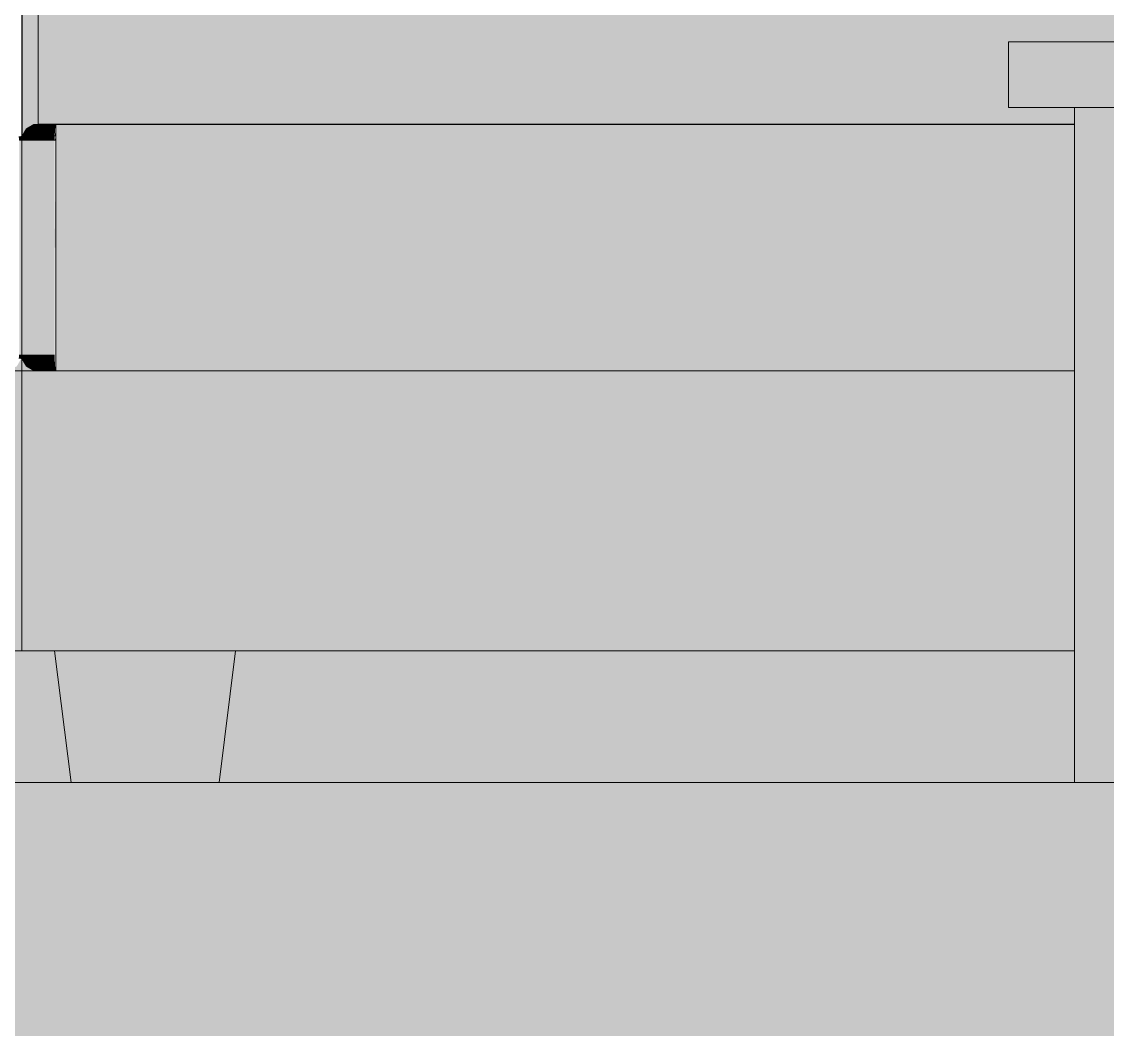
# Model space of a CAD drawing. Header units: centimetres. Extents: x -4381 to 5639, y -3920 to 4826.
# Drawn here: x 78.921 to 79.581, y 32.054 to 32.666 of the extents above; entities that cross this region are included whole.
import ezdxf
from ezdxf.xclip import XClip

# ---------------------------------------------------------------- set-up
doc = ezdxf.new("R2010")
doc.units = ezdxf.units.CM
doc.header["$MEASUREMENT"] = 0
doc.header["$XCLIPFRAME"] = 0
doc.set_wipeout_variables(frame=1)
doc.linetypes.add('Wipeout_Contour', pattern=[100, 0, -100])
for name, color, linetype in [('01- MOBILIER', 7, 'Continuous'), ('Dalles', 7, 'Continuous'), ('Drawing & Figure', 7, 'Continuous'), ('Structural - Bearing', 7, 'Continuous')]:
    doc.layers.add(name, color=color, linetype=linetype)
for name, color, linetype, lineweight in [('01- MOBILIER_Pen_No__1', 7, 'Continuous', 5), ('01- MOBILIER_Pen_No__101', 252, 'Continuous', 5), ('01- MOBILIER_Pen_No__18', 9, 'Continuous', 5), ('01- MOBILIER_Pen_No__2', 8, 'Continuous', 5), ('01- MOBILIER_Pen_No__7', 7, 'Continuous', 5), ('Dalles_Pen_No__1', 7, 'Continuous', 5)]:
    doc.layers.add(name, color=color, linetype=linetype, lineweight=lineweight)
for name, color, linetype, lineweight, true_color in [('01- MOBILIER_Pen_No__102', 7, 'Continuous', 5, 0xcccccc), ('01- MOBILIER_Pen_No__119', 7, 'Continuous', 5, 0xdecbcb), ('01- MOBILIER_Pen_No__160', 7, 'Continuous', 5, 0xdae3bb), ('01- MOBILIER_Pen_No__186', 7, 'Continuous', 5, 0xe8e8e8), ('01- MOBILIER_Pen_No__62', 7, 'Continuous', 5, 0xaaaaaa), ('Structural - Bearing_Pen_No__102', 7, 'Continuous', 5, 0xcccccc)]:
    doc.layers.add(name, color=color, linetype=linetype, lineweight=lineweight, true_color=true_color)

# ---------------------------------------------------------------- blocks, each defined once
blk = doc.blocks.new('Drawing_7_7', base_point=(-363.09186, 32.20361))
at = {"color": 254, "linetype": 'Wipeout_Contour', "lineweight": 0, "ltscale": 343.712687}
blk.add_wipeout([(79.56093, 32.20361), (79.60093, 32.20361), (79.60093, 32.61361), (79.56093, 32.61361)], dxfattribs=at).dxf.layer = '01- MOBILIER'
at = {"color": 254, "linetype": 'Wipeout_Contour', "lineweight": 0, "ltscale": 341.499256}
blk.add_wipeout([(78.91941, 32.52861), (78.92093, 32.52861), (78.92093, 32.59361), (78.91941, 32.59361)], dxfattribs=at).dxf.layer = '01- MOBILIER'
at = {"color": 254, "linetype": 'Wipeout_Contour', "lineweight": 0, "ltscale": 340.954438}
blk.add_wipeout([(78.89825, 32.29361), (78.92093, 32.29361), (78.92093, 32.30361), (78.90093, 32.30361)], dxfattribs=at).dxf.layer = '01- MOBILIER'
at = {"layer": '01- MOBILIER_Pen_No__101', "linetype": 'Continuous', "ltscale": 10}
blk.add_hatch(color=256, dxfattribs=at).paths.add_polyline_path([(78.89825, 32.29361), (78.92093, 32.29361), (78.92093, 32.30361), (78.90093, 32.30361)])
at = {"layer": '01- MOBILIER_Pen_No__160', "linetype": 'Continuous', "ltscale": 10}
blk.add_hatch(color=256, dxfattribs=at).paths.add_polyline_path([(79.56093, 32.20361), (79.60093, 32.20361), (79.60093, 32.61361), (79.56093, 32.61361)])
at = {"layer": '01- MOBILIER_Pen_No__18', "linetype": 'Continuous', "ltscale": 10}
blk.add_hatch(color=256, dxfattribs=at).paths.add_polyline_path([(78.91941, 32.52861), (78.92093, 32.52861), (78.92093, 32.59361), (78.91941, 32.59361)])
at = {"color": 254, "linetype": 'Wipeout_Contour', "lineweight": 0, "ltscale": 341.55938}
blk.add_wipeout([(78.91941, 32.59361), (78.92093, 32.59361), (78.92059, 32.5962), (78.91909, 32.5962)], dxfattribs=at).dxf.layer = '01- MOBILIER'
at = {"color": 254, "linetype": 'Wipeout_Contour', "lineweight": 0, "ltscale": 342.721915}
blk.add_wipeout([(78.94173, 32.52861), (79.56093, 32.52861), (79.56093, 32.59361), (78.94173, 32.59361)], dxfattribs=at).dxf.layer = '01- MOBILIER'
at = {"color": 254, "linetype": 'Wipeout_Contour', "lineweight": 0, "ltscale": 341.400179}
blk.add_wipeout([(78.91941, 32.52861), (78.91941, 32.46361), (78.92093, 32.46361), (78.92093, 32.52861)], dxfattribs=at).dxf.layer = '01- MOBILIER'
at = {"color": 254, "linetype": 'Wipeout_Contour', "lineweight": 0, "ltscale": 340.815748}
blk.add_wipeout([(78.89093, 32.28629), (78.92093, 32.28629), (78.92093, 32.29361), (78.89825, 32.29361)], dxfattribs=at).dxf.layer = '01- MOBILIER'
at = {"layer": '01- MOBILIER_Pen_No__102', "linetype": 'Continuous', "ltscale": 10}
blk.add_hatch(color=256, dxfattribs=at).paths.add_polyline_path([(78.91941, 32.59361), (78.92093, 32.59361), (78.92059, 32.5962), (78.91909, 32.5962)])
at = {"layer": '01- MOBILIER_Pen_No__18', "linetype": 'Continuous', "ltscale": 10}
for points in [[(78.94173, 32.52861), (79.56093, 32.52861), (79.56093, 32.59361), (78.94173, 32.59361)], [(78.91941, 32.52861), (78.91941, 32.46361), (78.92093, 32.46361), (78.92093, 32.52861)]]:
    blk.add_hatch(color=256, dxfattribs=at).paths.add_polyline_path(points)
at = {"layer": '01- MOBILIER_Pen_No__2', "linetype": 'Continuous', "ltscale": 10}
blk.add_hatch(color=256, dxfattribs=at).paths.add_polyline_path([(78.89093, 32.28629), (78.92093, 32.28629), (78.92093, 32.29361), (78.89825, 32.29361)])
at = {"color": 254, "linetype": 'Wipeout_Contour', "lineweight": 0, "ltscale": 255.519104}
blk.add_wipeout([(78.94173, 32.52861), (78.94173, 32.59361), (78.94093, 32.52861)], dxfattribs=at).dxf.layer = '01- MOBILIER'
at = {"color": 254, "linetype": 'Wipeout_Contour', "lineweight": 0, "ltscale": 341.35877}
blk.add_wipeout([(78.91941, 32.46361), (78.91909, 32.46102), (78.92059, 32.46102), (78.92093, 32.46361)], dxfattribs=at).dxf.layer = '01- MOBILIER'
at = {"color": 254, "linetype": 'Wipeout_Contour', "lineweight": 0, "ltscale": 340.786594}
blk.add_wipeout([(78.88093, 32.28361), (78.92093, 32.28361), (78.92093, 32.28629), (78.89093, 32.28629)], dxfattribs=at).dxf.layer = '01- MOBILIER'
at = {"layer": '01- MOBILIER_Pen_No__101', "linetype": 'Continuous', "ltscale": 10}
blk.add_hatch(color=256, dxfattribs=at).paths.add_polyline_path([(78.88093, 32.28361), (78.92093, 32.28361), (78.92093, 32.28629), (78.89093, 32.28629)])
at = {"layer": '01- MOBILIER_Pen_No__18', "linetype": 'Continuous', "ltscale": 10}
for points in [[(78.94173, 32.52861), (78.94173, 32.59361), (78.94093, 32.52861)], [(78.91941, 32.46361), (78.91909, 32.46102), (78.92059, 32.46102), (78.92093, 32.46361)]]:
    blk.add_hatch(color=256, dxfattribs=at).paths.add_polyline_path(points)
at = {"color": 254, "linetype": 'Wipeout_Contour', "lineweight": 0, "ltscale": 341.561848}
blk.add_wipeout([(78.94093, 32.52861), (78.94093, 32.59361), (78.93328, 32.59361), (78.93328, 32.52861)], dxfattribs=at).dxf.layer = '01- MOBILIER'
at = {"color": 254, "linetype": 'Wipeout_Contour', "lineweight": 0, "ltscale": 510.779581}
blk.add_wipeout([(78.91093, 32.45361), (78.92093, 32.45361), (78.92093, 32.46361), (78.92059, 32.46102), (78.91801, 32.45654), (78.91352, 32.45395)], dxfattribs=at).dxf.layer = '01- MOBILIER'
at = {"layer": '01- MOBILIER_Pen_No__18', "linetype": 'Continuous', "ltscale": 10}
blk.add_hatch(color=256, dxfattribs=at).paths.add_polyline_path([(78.91093, 32.45361), (78.92093, 32.45361), (78.92093, 32.46361), (78.92059, 32.46102), (78.91801, 32.45654), (78.91352, 32.45395)])
at = {"layer": '01- MOBILIER_Pen_No__62', "linetype": 'Continuous', "ltscale": 10}
blk.add_hatch(color=256, dxfattribs=at).paths.add_polyline_path([(78.94093, 32.52861), (78.94093, 32.59361), (78.93328, 32.59361), (78.93328, 32.52861)])
at = {"color": 254, "linetype": 'Wipeout_Contour', "lineweight": 0, "ltscale": 341.535706}
blk.add_wipeout([(78.92679, 32.59361), (78.92679, 32.52861), (78.93328, 32.52861), (78.93328, 32.59361)], dxfattribs=at).dxf.layer = '01- MOBILIER'
at = {"color": 254, "linetype": 'Wipeout_Contour', "lineweight": 0, "ltscale": 342.773542}
blk.add_wipeout([(78.94173, 32.59361), (79.56093, 32.59361), (79.56093, 32.5962), (78.94173, 32.5962)], dxfattribs=at).dxf.layer = '01- MOBILIER'
at = {"color": 254, "linetype": 'Wipeout_Contour', "lineweight": 0, "ltscale": 342.623194}
blk.add_wipeout([(78.94173, 32.52861), (78.94173, 32.46361), (79.56093, 32.46361), (79.56093, 32.52861)], dxfattribs=at).dxf.layer = '01- MOBILIER'
at = {"color": 254, "linetype": 'Wipeout_Contour', "lineweight": 0, "ltscale": 341.186986}
blk.add_wipeout([(78.90093, 32.30361), (78.92093, 32.30361), (78.92093, 32.45361), (78.90093, 32.45361)], dxfattribs=at).dxf.layer = '01- MOBILIER'
at = {"layer": '01- MOBILIER_Pen_No__101', "linetype": 'Continuous', "ltscale": 10}
blk.add_hatch(color=256, dxfattribs=at).paths.add_polyline_path([(78.92679, 32.59361), (78.92679, 32.52861), (78.93328, 32.52861), (78.93328, 32.59361)])
at = {"layer": '01- MOBILIER_Pen_No__18', "linetype": 'Continuous', "ltscale": 10}
for points in [[(78.94173, 32.59361), (79.56093, 32.59361), (79.56093, 32.5962), (78.94173, 32.5962)], [(78.94173, 32.52861), (78.94093, 32.46361)], [(78.94173, 32.52861), (78.94173, 32.46361), (79.56093, 32.46361), (79.56093, 32.52861)], [(78.90093, 32.30361), (78.92093, 32.30361), (78.92093, 32.45361), (78.90093, 32.45361)]]:
    blk.add_hatch(color=256, dxfattribs=at).paths.add_polyline_path(points)
at = {"color": 254, "linetype": 'Wipeout_Contour', "lineweight": 0, "ltscale": 341.515703}
blk.add_wipeout([(78.92679, 32.52861), (78.92679, 32.59361), (78.92246, 32.59361), (78.92246, 32.52861)], dxfattribs=at).dxf.layer = '01- MOBILIER'
at = {"color": 254, "linetype": 'Wipeout_Contour', "lineweight": 0, "ltscale": 255.56991}
blk.add_wipeout([(78.94173, 32.59361), (78.94173, 32.5962), (78.94093, 32.59361)], dxfattribs=at).dxf.layer = '01- MOBILIER'
at = {"color": 254, "linetype": 'Wipeout_Contour', "lineweight": 0, "ltscale": 341.462789}
blk.add_wipeout([(78.94093, 32.52861), (78.93328, 32.52861), (78.93328, 32.46361), (78.94093, 32.46361)], dxfattribs=at).dxf.layer = '01- MOBILIER'
at = {"color": 254, "linetype": 'Wipeout_Contour', "lineweight": 0, "ltscale": 342.285891}
blk.add_wipeout([(78.92093, 32.30361), (78.92093, 32.29361), (79.56093, 32.29361), (79.56093, 32.30361)], dxfattribs=at).dxf.layer = '01- MOBILIER'
at = {"layer": '01- MOBILIER_Pen_No__101', "linetype": 'Continuous', "ltscale": 10}
blk.add_hatch(color=256, dxfattribs=at).paths.add_polyline_path([(78.92093, 32.30361), (78.92093, 32.29361), (79.56093, 32.29361), (79.56093, 32.30361)])
at = {"layer": '01- MOBILIER_Pen_No__18', "linetype": 'Continuous', "ltscale": 10}
blk.add_hatch(color=256, dxfattribs=at).paths.add_polyline_path([(78.94173, 32.59361), (78.94173, 32.5962), (78.94093, 32.59361)])
at = {"layer": '01- MOBILIER_Pen_No__2', "linetype": 'Continuous', "ltscale": 10}
blk.add_hatch(color=256, dxfattribs=at).paths.add_polyline_path([(78.92679, 32.52861), (78.92679, 32.59361), (78.92246, 32.59361), (78.92246, 32.52861)])
at = {"layer": '01- MOBILIER_Pen_No__62', "linetype": 'Continuous', "ltscale": 10}
blk.add_hatch(color=256, dxfattribs=at).paths.add_polyline_path([(78.94093, 32.52861), (78.93328, 32.52861), (78.93328, 32.46361), (78.94093, 32.46361)])
at = {"color": 254, "linetype": 'Wipeout_Contour', "lineweight": 0, "ltscale": 341.504885}
blk.add_wipeout([(78.92246, 32.52861), (78.92246, 32.59361), (78.92093, 32.59361), (78.92093, 32.52861)], dxfattribs=at).dxf.layer = '01- MOBILIER'
at = {"color": 254, "linetype": 'Wipeout_Contour', "lineweight": 0, "ltscale": 341.601882}
blk.add_wipeout([(78.94093, 32.59361), (78.94097, 32.5962), (78.93341, 32.5962), (78.93328, 32.59361)], dxfattribs=at).dxf.layer = '01- MOBILIER'
at = {"color": 254, "linetype": 'Wipeout_Contour', "lineweight": 0, "ltscale": 341.43664}
blk.add_wipeout([(78.92679, 32.52861), (78.92679, 32.46361), (78.93328, 32.46361), (78.93328, 32.52861)], dxfattribs=at).dxf.layer = '01- MOBILIER'
at = {"color": 254, "linetype": 'Wipeout_Contour', "lineweight": 0, "ltscale": 342.57217}
blk.add_wipeout([(78.94173, 32.46361), (78.94173, 32.46102), (79.56093, 32.46102), (79.56093, 32.46361)], dxfattribs=at).dxf.layer = '01- MOBILIER'
at = {"color": 254, "linetype": 'Wipeout_Contour', "lineweight": 0, "ltscale": 342.272828}
blk.add_wipeout([(78.92093, 32.29361), (78.92093, 32.28629), (79.56093, 32.28629), (79.56093, 32.29361)], dxfattribs=at).dxf.layer = '01- MOBILIER'
at = {"layer": '01- MOBILIER_Pen_No__101', "linetype": 'Continuous', "ltscale": 10}
for points in [[(78.92246, 32.52861), (78.92246, 32.59361), (78.92093, 32.59361), (78.92093, 32.52861)], [(78.92679, 32.52861), (78.92679, 32.46361), (78.93328, 32.46361), (78.93328, 32.52861)]]:
    blk.add_hatch(color=256, dxfattribs=at).paths.add_polyline_path(points)
at = {"layer": '01- MOBILIER_Pen_No__18', "linetype": 'Continuous', "ltscale": 10}
blk.add_hatch(color=256, dxfattribs=at).paths.add_polyline_path([(78.94093, 32.59361), (78.94097, 32.5962), (78.93341, 32.5962), (78.93328, 32.59361)])
at = {"layer": '01- MOBILIER_Pen_No__2', "linetype": 'Continuous', "ltscale": 10}
blk.add_hatch(color=256, dxfattribs=at).paths.add_polyline_path([(78.92093, 32.29361), (78.92093, 32.28629), (79.56093, 32.28629), (79.56093, 32.29361)])
at = {"layer": '01- MOBILIER_Pen_No__62', "linetype": 'Continuous', "ltscale": 10}
for points in [[(78.94173, 32.46361), (78.94097, 32.46102)], [(78.94173, 32.46361), (78.94173, 32.46102), (79.56093, 32.46102), (79.56093, 32.46361)]]:
    blk.add_hatch(color=256, dxfattribs=at).paths.add_polyline_path(points)
at = {"color": 254, "linetype": 'Wipeout_Contour', "lineweight": 0, "ltscale": 342.778914}
blk.add_wipeout([(78.94173, 32.5962), (79.56093, 32.5962), (79.56093, 32.60068), (78.94173, 32.60068)], dxfattribs=at).dxf.layer = '01- MOBILIER'
at = {"color": 254, "linetype": 'Wipeout_Contour', "lineweight": 0, "ltscale": 341.572203}
blk.add_wipeout([(78.92679, 32.59361), (78.93328, 32.59361), (78.93341, 32.5962), (78.92704, 32.5962)], dxfattribs=at).dxf.layer = '01- MOBILIER'
at = {"color": 254, "linetype": 'Wipeout_Contour', "lineweight": 0, "ltscale": 341.416632}
blk.add_wipeout([(78.92679, 32.52861), (78.92246, 32.52861), (78.92246, 32.46361), (78.92679, 32.46361)], dxfattribs=at).dxf.layer = '01- MOBILIER'
at = {"color": 254, "linetype": 'Wipeout_Contour', "lineweight": 0, "ltscale": 341.399725}
blk.add_wipeout([(78.94093, 32.46361), (78.93328, 32.46361), (78.93341, 32.46102), (78.94097, 32.46102)], dxfattribs=at).dxf.layer = '01- MOBILIER'
at = {"color": 254, "linetype": 'Wipeout_Contour', "lineweight": 0, "ltscale": 342.265301}
blk.add_wipeout([(78.92093, 32.28629), (78.92093, 32.28361), (79.56093, 32.28361), (79.56093, 32.28629)], dxfattribs=at).dxf.layer = '01- MOBILIER'
at = {"layer": '01- MOBILIER_Pen_No__101', "linetype": 'Continuous', "ltscale": 10}
for points in [[(78.92679, 32.59361), (78.93328, 32.59361), (78.93341, 32.5962), (78.92704, 32.5962)], [(78.94093, 32.46361), (78.93328, 32.46361), (78.93341, 32.46102), (78.94097, 32.46102)], [(78.92093, 32.28629), (78.92093, 32.28361), (79.56093, 32.28361), (79.56093, 32.28629)]]:
    blk.add_hatch(color=256, dxfattribs=at).paths.add_polyline_path(points)
at = {"layer": '01- MOBILIER_Pen_No__186', "linetype": 'Continuous', "ltscale": 10}
blk.add_hatch(color=256, dxfattribs=at).paths.add_polyline_path([(78.94173, 32.5962), (79.56093, 32.5962), (79.56093, 32.60068), (78.94173, 32.60068)])
at = {"layer": '01- MOBILIER_Pen_No__2', "linetype": 'Continuous', "ltscale": 10}
blk.add_hatch(color=256, dxfattribs=at).paths.add_polyline_path([(78.92679, 32.52861), (78.92246, 32.52861), (78.92246, 32.46361), (78.92679, 32.46361)])
at = {"color": 254, "linetype": 'Wipeout_Contour', "lineweight": 0, "ltscale": 255.573607}
blk.add_wipeout([(78.94173, 32.5962), (78.94173, 32.60068), (78.94097, 32.5962)], dxfattribs=at).dxf.layer = '01- MOBILIER'
at = {"color": 254, "linetype": 'Wipeout_Contour', "lineweight": 0, "ltscale": 341.553002}
blk.add_wipeout([(78.92679, 32.59361), (78.92704, 32.5962), (78.92278, 32.5962), (78.92246, 32.59361)], dxfattribs=at).dxf.layer = '01- MOBILIER'
at = {"color": 254, "linetype": 'Wipeout_Contour', "lineweight": 0, "ltscale": 341.40581}
blk.add_wipeout([(78.92246, 32.52861), (78.92093, 32.52861), (78.92093, 32.46361), (78.92246, 32.46361)], dxfattribs=at).dxf.layer = '01- MOBILIER'
at = {"color": 254, "linetype": 'Wipeout_Contour', "lineweight": 0, "ltscale": 341.369882}
blk.add_wipeout([(78.92679, 32.46361), (78.92704, 32.46102), (78.93341, 32.46102), (78.93328, 32.46361)], dxfattribs=at).dxf.layer = '01- MOBILIER'
at = {"color": 254, "linetype": 'Wipeout_Contour', "lineweight": 0, "ltscale": 342.566802}
blk.add_wipeout([(78.94173, 32.46102), (78.94173, 32.45654), (79.56093, 32.45654), (79.56093, 32.46102)], dxfattribs=at).dxf.layer = '01- MOBILIER'
at = {"color": 254, "linetype": 'Wipeout_Contour', "lineweight": 0, "ltscale": 341.296912}
blk.add_wipeout([(79.04093, 32.20361), (79.05093, 32.28361), (78.94093, 32.28361), (78.95093, 32.20361)], dxfattribs=at).dxf.layer = '01- MOBILIER'
at = {"layer": '01- MOBILIER_Pen_No__101', "linetype": 'Continuous', "ltscale": 10}
blk.add_hatch(color=256, dxfattribs=at).paths.add_polyline_path([(78.92246, 32.52861), (78.92093, 32.52861), (78.92093, 32.46361), (78.92246, 32.46361)])
at = {"layer": '01- MOBILIER_Pen_No__18', "linetype": 'Continuous', "ltscale": 10}
blk.add_hatch(color=256, dxfattribs=at).paths.add_polyline_path([(79.04093, 32.20361), (79.05093, 32.28361), (78.94093, 32.28361), (78.95093, 32.20361)])
at = {"layer": '01- MOBILIER_Pen_No__186', "linetype": 'Continuous', "ltscale": 10}
blk.add_hatch(color=256, dxfattribs=at).paths.add_polyline_path([(78.94173, 32.5962), (78.94173, 32.60068), (78.94097, 32.5962)])
at = {"layer": '01- MOBILIER_Pen_No__2', "linetype": 'Continuous', "ltscale": 10}
for points in [[(78.92679, 32.59361), (78.92704, 32.5962), (78.92278, 32.5962), (78.92246, 32.59361)], [(78.92679, 32.46361), (78.92704, 32.46102), (78.93341, 32.46102), (78.93328, 32.46361)], [(78.94173, 32.46102), (78.94122, 32.45654)], [(78.94173, 32.46102), (78.94173, 32.45654), (79.56093, 32.45654), (79.56093, 32.46102)]]:
    blk.add_hatch(color=256, dxfattribs=at).paths.add_polyline_path(points)
at = {"color": 254, "linetype": 'Wipeout_Contour', "lineweight": 0, "ltscale": 341.531379}
blk.add_wipeout([(78.93442, 32.60068), (78.93341, 32.5962), (78.94097, 32.5962), (78.94122, 32.60068)], dxfattribs=at).dxf.layer = '01- MOBILIER'
at = {"color": 254, "linetype": 'Wipeout_Contour', "lineweight": 0, "ltscale": 341.547889}
blk.add_wipeout([(78.92246, 32.59361), (78.92278, 32.5962), (78.92127, 32.5962), (78.92093, 32.59361)], dxfattribs=at).dxf.layer = '01- MOBILIER'
at = {"color": 254, "linetype": 'Wipeout_Contour', "lineweight": 0, "ltscale": 341.350395}
blk.add_wipeout([(78.92679, 32.46361), (78.92246, 32.46361), (78.92278, 32.46102), (78.92704, 32.46102)], dxfattribs=at).dxf.layer = '01- MOBILIER'
at = {"color": 254, "linetype": 'Wipeout_Contour', "lineweight": 0, "ltscale": 341.317823}
blk.add_wipeout([(78.94097, 32.46102), (78.93341, 32.46102), (78.93442, 32.45654), (78.94122, 32.45654)], dxfattribs=at).dxf.layer = '01- MOBILIER'
at = {"layer": '01- MOBILIER_Pen_No__101', "linetype": 'Continuous', "ltscale": 10}
blk.add_hatch(color=256, dxfattribs=at).paths.add_polyline_path([(78.92246, 32.59361), (78.92278, 32.5962), (78.92127, 32.5962), (78.92093, 32.59361)])
at = {"layer": '01- MOBILIER_Pen_No__119', "linetype": 'Continuous', "ltscale": 10}
blk.add_hatch(color=256, dxfattribs=at).paths.add_polyline_path([(78.93442, 32.60068), (78.93341, 32.5962), (78.94097, 32.5962), (78.94122, 32.60068)])
at = {"layer": '01- MOBILIER_Pen_No__2', "linetype": 'Continuous', "ltscale": 10}
for points in [[(78.92679, 32.46361), (78.92246, 32.46361), (78.92278, 32.46102), (78.92704, 32.46102)], [(78.94097, 32.46102), (78.93341, 32.46102), (78.93442, 32.45654), (78.94122, 32.45654)]]:
    blk.add_hatch(color=256, dxfattribs=at).paths.add_polyline_path(points)
at = {"color": 254, "linetype": 'Wipeout_Contour', "lineweight": 0, "ltscale": 341.489672}
blk.add_wipeout([(78.9289, 32.60068), (78.92704, 32.5962), (78.93341, 32.5962), (78.93442, 32.60068)], dxfattribs=at).dxf.layer = '01- MOBILIER'
at = {"color": 254, "linetype": 'Wipeout_Contour', "lineweight": 0, "ltscale": 342.784301}
blk.add_wipeout([(78.94173, 32.60068), (79.56093, 32.60068), (79.56093, 32.60327), (78.94173, 32.60327)], dxfattribs=at).dxf.layer = '01- MOBILIER'
at = {"color": 254, "linetype": 'Wipeout_Contour', "lineweight": 0, "ltscale": 341.344309}
blk.add_wipeout([(78.92246, 32.46361), (78.92093, 32.46361), (78.92127, 32.46102), (78.92278, 32.46102)], dxfattribs=at).dxf.layer = '01- MOBILIER'
at = {"color": 254, "linetype": 'Wipeout_Contour', "lineweight": 0, "ltscale": 341.275151}
blk.add_wipeout([(78.92704, 32.46102), (78.9289, 32.45654), (78.93442, 32.45654), (78.93341, 32.46102)], dxfattribs=at).dxf.layer = '01- MOBILIER'
at = {"color": 254, "linetype": 'Wipeout_Contour', "lineweight": 0, "ltscale": 342.56145}
blk.add_wipeout([(78.94173, 32.45654), (78.94173, 32.45395), (79.56093, 32.45395), (79.56093, 32.45654)], dxfattribs=at).dxf.layer = '01- MOBILIER'
at = {"layer": '01- MOBILIER_Pen_No__101', "linetype": 'Continuous', "ltscale": 10}
for points in [[(78.92246, 32.46361), (78.92093, 32.46361), (78.92127, 32.46102), (78.92278, 32.46102)], [(78.94173, 32.45654), (78.94173, 32.45395), (79.56093, 32.45395), (79.56093, 32.45654)]]:
    blk.add_hatch(color=256, dxfattribs=at).paths.add_polyline_path(points)
at = {"layer": '01- MOBILIER_Pen_No__18', "linetype": 'Continuous', "ltscale": 10}
blk.add_hatch(color=256, dxfattribs=at).paths.add_polyline_path([(78.9289, 32.60068), (78.92704, 32.5962), (78.93341, 32.5962), (78.93442, 32.60068)])
at = {"layer": '01- MOBILIER_Pen_No__186', "linetype": 'Continuous', "ltscale": 10}
blk.add_hatch(color=256, dxfattribs=at).paths.add_polyline_path([(78.94173, 32.60068), (79.56093, 32.60068), (79.56093, 32.60327), (78.94173, 32.60327)])
at = {"layer": '01- MOBILIER_Pen_No__2', "linetype": 'Continuous', "ltscale": 10}
blk.add_hatch(color=256, dxfattribs=at).paths.add_polyline_path([(78.92704, 32.46102), (78.9289, 32.45654), (78.93442, 32.45654), (78.93341, 32.46102)])
at = {"color": 254, "linetype": 'Wipeout_Contour', "lineweight": 0, "ltscale": 341.4927}
blk.add_wipeout([(78.92704, 32.5962), (78.9289, 32.60068), (78.92522, 32.60068), (78.92278, 32.5962)], dxfattribs=at).dxf.layer = '01- MOBILIER'
at = {"color": 254, "linetype": 'Wipeout_Contour', "lineweight": 0, "ltscale": 341.462634}
blk.add_wipeout([(78.94122, 32.60068), (78.94166, 32.60327), (78.93617, 32.60327), (78.93442, 32.60068)], dxfattribs=at).dxf.layer = '01- MOBILIER'
at = {"color": 254, "linetype": 'Wipeout_Contour', "lineweight": 0, "ltscale": 341.276887}
blk.add_wipeout([(78.92704, 32.46102), (78.92278, 32.46102), (78.92522, 32.45654), (78.9289, 32.45654)], dxfattribs=at).dxf.layer = '01- MOBILIER'
at = {"color": 254, "linetype": 'Wipeout_Contour', "lineweight": 0, "ltscale": 341.237672}
blk.add_wipeout([(78.94122, 32.45654), (78.93442, 32.45654), (78.93617, 32.45395), (78.94166, 32.45395)], dxfattribs=at).dxf.layer = '01- MOBILIER'
at = {"layer": '01- MOBILIER_Pen_No__101', "linetype": 'Continuous', "ltscale": 10}
for points in [[(78.92704, 32.5962), (78.9289, 32.60068), (78.92522, 32.60068), (78.92278, 32.5962)], [(78.92704, 32.46102), (78.92278, 32.46102), (78.92522, 32.45654), (78.9289, 32.45654)], [(78.94122, 32.45654), (78.93442, 32.45654), (78.93617, 32.45395), (78.94166, 32.45395)]]:
    blk.add_hatch(color=256, dxfattribs=at).paths.add_polyline_path(points)
at = {"layer": '01- MOBILIER_Pen_No__186', "linetype": 'Continuous', "ltscale": 10}
for points in [[(78.94122, 32.60068), (78.94166, 32.60327), (78.93617, 32.60327), (78.93442, 32.60068)], [(78.94192, 32.60361), (79.56093, 32.60327)]]:
    blk.add_hatch(color=256, dxfattribs=at).paths.add_polyline_path(points)
at = {"color": 254, "linetype": 'Wipeout_Contour', "lineweight": 0, "ltscale": 341.534991}
blk.add_wipeout([(78.92278, 32.5962), (78.92522, 32.60068), (78.92386, 32.60068), (78.92127, 32.5962)], dxfattribs=at).dxf.layer = '01- MOBILIER'
at = {"color": 254, "linetype": 'Wipeout_Contour', "lineweight": 0, "ltscale": 341.42144}
blk.add_wipeout([(78.93442, 32.60068), (78.93617, 32.60327), (78.93214, 32.60327), (78.9289, 32.60068)], dxfattribs=at).dxf.layer = '01- MOBILIER'
at = {"color": 254, "linetype": 'Wipeout_Contour', "lineweight": 0, "ltscale": 341.316838}
blk.add_wipeout([(78.92278, 32.46102), (78.92127, 32.46102), (78.92386, 32.45654), (78.92522, 32.45654)], dxfattribs=at).dxf.layer = '01- MOBILIER'
at = {"color": 254, "linetype": 'Wipeout_Contour', "lineweight": 0, "ltscale": 341.19487}
blk.add_wipeout([(78.93442, 32.45654), (78.9289, 32.45654), (78.93214, 32.45395), (78.93617, 32.45395)], dxfattribs=at).dxf.layer = '01- MOBILIER'
at = {"color": 254, "linetype": 'Wipeout_Contour', "lineweight": 0, "ltscale": 257.178745}
blk.add_wipeout([(78.94173, 32.45386), (79.56093, 32.45361), (78.94173, 32.45395)], dxfattribs=at).dxf.layer = '01- MOBILIER'
at = {"layer": '01- MOBILIER_Pen_No__101', "linetype": 'Continuous', "ltscale": 10}
for points in [[(78.92278, 32.46102), (78.92127, 32.46102), (78.92386, 32.45654), (78.92522, 32.45654)], [(78.93442, 32.45654), (78.9289, 32.45654), (78.93214, 32.45395), (78.93617, 32.45395)], [(78.94173, 32.45386), (79.56093, 32.45361), (78.94173, 32.45395)]]:
    blk.add_hatch(color=256, dxfattribs=at).paths.add_polyline_path(points)
at = {"layer": '01- MOBILIER_Pen_No__119', "linetype": 'Continuous', "ltscale": 10}
blk.add_hatch(color=256, dxfattribs=at).paths.add_polyline_path([(78.93442, 32.60068), (78.93617, 32.60327), (78.93214, 32.60327), (78.9289, 32.60068)])
at = {"layer": '01- MOBILIER_Pen_No__2', "linetype": 'Continuous', "ltscale": 10}
blk.add_hatch(color=256, dxfattribs=at).paths.add_polyline_path([(78.92278, 32.5962), (78.92522, 32.60068), (78.92386, 32.60068), (78.92127, 32.5962)])
at = {"color": 254, "linetype": 'Wipeout_Contour', "lineweight": 0, "ltscale": 341.463694}
blk.add_wipeout([(78.9289, 32.60068), (78.93214, 32.60327), (78.92944, 32.60327), (78.92522, 32.60068)], dxfattribs=at).dxf.layer = '01- MOBILIER'
at = {"color": 254, "linetype": 'Wipeout_Contour', "lineweight": 0, "ltscale": 256.323895}
blk.add_wipeout([(78.94166, 32.60327), (78.93718, 32.60361), (78.93617, 32.60327)], dxfattribs=at).dxf.layer = '01- MOBILIER'
at = {"color": 254, "linetype": 'Wipeout_Contour', "lineweight": 0, "ltscale": 341.235531}
blk.add_wipeout([(78.9289, 32.45654), (78.92522, 32.45654), (78.92944, 32.45395), (78.93214, 32.45395)], dxfattribs=at).dxf.layer = '01- MOBILIER'
at = {"color": 254, "linetype": 'Wipeout_Contour', "lineweight": 0, "ltscale": 341.284384}
blk.add_wipeout([(78.94166, 32.45395), (78.93617, 32.45395), (78.93718, 32.45361), (78.94192, 32.45361)], dxfattribs=at).dxf.layer = '01- MOBILIER'
at = {"layer": '01- MOBILIER_Pen_No__101', "linetype": 'Continuous', "ltscale": 10}
for points in [[(78.9289, 32.45654), (78.92522, 32.45654), (78.92944, 32.45395), (78.93214, 32.45395)], [(78.94166, 32.45395), (78.93617, 32.45395), (78.93718, 32.45361), (78.94192, 32.45361)]]:
    blk.add_hatch(color=256, dxfattribs=at).paths.add_polyline_path(points)
at = {"layer": '01- MOBILIER_Pen_No__18', "linetype": 'Continuous', "ltscale": 10}
blk.add_hatch(color=256, dxfattribs=at).paths.add_polyline_path([(78.9289, 32.60068), (78.93214, 32.60327), (78.92944, 32.60327), (78.92522, 32.60068)])
at = {"layer": '01- MOBILIER_Pen_No__186', "linetype": 'Continuous', "ltscale": 10}
blk.add_hatch(color=256, dxfattribs=at).paths.add_polyline_path([(78.94166, 32.60327), (78.93718, 32.60361), (78.93617, 32.60327)])
at = {"color": 254, "linetype": 'Wipeout_Contour', "lineweight": 0, "ltscale": 341.545883}
blk.add_wipeout([(78.92522, 32.60068), (78.92944, 32.60327), (78.92835, 32.60327), (78.92386, 32.60068)], dxfattribs=at).dxf.layer = '01- MOBILIER'
at = {"color": 254, "linetype": 'Wipeout_Contour', "lineweight": 0, "ltscale": 341.315773}
blk.add_wipeout([(78.92522, 32.45654), (78.92386, 32.45654), (78.92835, 32.45395), (78.92944, 32.45395)], dxfattribs=at).dxf.layer = '01- MOBILIER'
at = {"layer": '01- MOBILIER_Pen_No__62', "linetype": 'Continuous', "ltscale": 10}
for points in [[(78.92522, 32.60068), (78.92944, 32.60327), (78.92835, 32.60327), (78.92386, 32.60068)], [(78.92522, 32.45654), (78.92386, 32.45654), (78.92835, 32.45395), (78.92944, 32.45395)]]:
    blk.add_hatch(color=256, dxfattribs=at).paths.add_polyline_path(points)
at = {"color": 254, "linetype": 'Wipeout_Contour', "lineweight": 0, "ltscale": 255.664102}
blk.add_wipeout([(78.92127, 32.98654), (78.92093, 32.59361), (78.92127, 32.5962)], dxfattribs=at).dxf.layer = '01- MOBILIER'
at = {"color": 254, "linetype": 'Wipeout_Contour', "lineweight": 0, "ltscale": 341.4625}
blk.add_wipeout([(78.93617, 32.60327), (78.93718, 32.60361), (78.934, 32.60361), (78.93214, 32.60327)], dxfattribs=at).dxf.layer = '01- MOBILIER'
at = {"color": 254, "linetype": 'Wipeout_Contour', "lineweight": 0, "ltscale": 341.231966}
blk.add_wipeout([(78.93617, 32.45395), (78.93214, 32.45395), (78.934, 32.45361), (78.93718, 32.45361)], dxfattribs=at).dxf.layer = '01- MOBILIER'
at = {"layer": '01- MOBILIER_Pen_No__101', "linetype": 'Continuous', "ltscale": 10}
for points in [[(78.92127, 32.98654), (78.92093, 32.59361), (78.92127, 32.5962)], [(78.93617, 32.45395), (78.93214, 32.45395), (78.934, 32.45361), (78.93718, 32.45361)]]:
    blk.add_hatch(color=256, dxfattribs=at).paths.add_polyline_path(points)
at = {"layer": '01- MOBILIER_Pen_No__119', "linetype": 'Continuous', "ltscale": 10}
blk.add_hatch(color=256, dxfattribs=at).paths.add_polyline_path([(78.93617, 32.60327), (78.93718, 32.60361), (78.934, 32.60361), (78.93214, 32.60327)])
at = {"color": 254, "linetype": 'Wipeout_Contour', "lineweight": 0, "ltscale": 341.865207}
blk.add_wipeout([(78.92386, 32.9877), (78.92127, 32.98654), (78.92127, 32.5962), (78.92386, 32.60068)], dxfattribs=at).dxf.layer = '01- MOBILIER'
at = {"color": 254, "linetype": 'Wipeout_Contour', "lineweight": 0, "ltscale": 512.537922}
blk.add_wipeout([(78.92127, 32.46102), (78.92093, 32.46361), (78.92093, 32.45361), (78.93093, 32.45361), (78.92835, 32.45395), (78.92386, 32.45654)], dxfattribs=at).dxf.layer = '01- MOBILIER'
at = {"layer": '01- MOBILIER_Pen_No__18', "linetype": 'Continuous', "ltscale": 10}
blk.add_hatch(color=256, dxfattribs=at).paths.add_polyline_path([(78.92127, 32.46102), (78.92093, 32.46361), (78.92093, 32.45361), (78.93093, 32.45361), (78.92835, 32.45395), (78.92386, 32.45654)])
at = {"layer": '01- MOBILIER_Pen_No__2', "linetype": 'Continuous', "ltscale": 10}
blk.add_hatch(color=256, dxfattribs=at).paths.add_polyline_path([(78.92386, 32.9877), (78.92127, 32.98654), (78.92127, 32.5962), (78.92386, 32.60068)])
at = {"color": 254, "linetype": 'Wipeout_Contour', "lineweight": 0, "ltscale": 427.699923}
blk.add_wipeout([(78.92386, 32.60068), (78.92835, 32.60327), (78.92835, 32.98812), (78.9257, 32.98798), (78.92386, 32.9877)], dxfattribs=at).dxf.layer = '01- MOBILIER'
at = {"color": 254, "linetype": 'Wipeout_Contour', "lineweight": 0, "ltscale": 342.406338}
blk.add_wipeout([(78.92093, 32.45361), (78.92093, 32.30361), (79.56093, 32.30361), (79.56093, 32.45361)], dxfattribs=at).dxf.layer = '01- MOBILIER'
at = {"layer": '01- MOBILIER_Pen_No__18', "linetype": 'Continuous', "ltscale": 10}
blk.add_hatch(color=256, dxfattribs=at).paths.add_polyline_path([(78.92093, 32.45361), (78.92093, 32.30361), (79.56093, 32.30361), (79.56093, 32.45361)])
at = {"layer": '01- MOBILIER_Pen_No__62', "linetype": 'Continuous', "ltscale": 10}
blk.add_hatch(color=256, dxfattribs=at).paths.add_polyline_path([(78.92386, 32.60068), (78.92835, 32.60327), (78.92835, 32.98812), (78.9257, 32.98798), (78.92386, 32.9877)])
at = {"color": 254, "linetype": 'Wipeout_Contour', "lineweight": 0, "ltscale": 341.892832}
blk.add_wipeout([(78.92835, 32.98812), (78.92835, 32.60327), (78.93093, 32.60361), (78.93093, 32.98796)], dxfattribs=at).dxf.layer = '01- MOBILIER'
at = {"layer": '01- MOBILIER_Pen_No__18', "linetype": 'Continuous', "ltscale": 10}
blk.add_hatch(color=256, dxfattribs=at).paths.add_polyline_path([(78.92835, 32.98812), (78.92835, 32.60327), (78.93093, 32.60361), (78.93093, 32.98796)])
at = {"color": 254, "linetype": 'Wipeout_Contour', "lineweight": 0, "ltscale": 1374.33811}
blk.add_wipeout([(78.93093, 32.98796), (78.93093, 32.60361), (79.56093, 32.60361), (79.56093, 32.61361), (79.52093, 32.61361), (79.52093, 32.65361), (79.71093, 32.65361), (79.71093, 32.98796), (79.70999, 32.99254), (79.70787, 32.99561), (79.70469, 32.99767), (79.69995, 32.99858), (78.94192, 32.99858), (78.93718, 32.99767), (78.934, 32.99561), (78.93188, 32.99254)], dxfattribs=at).dxf.layer = '01- MOBILIER'
at = {"layer": '01- MOBILIER_Pen_No__102', "linetype": 'Continuous', "ltscale": 10}
blk.add_hatch(color=256, dxfattribs=at).paths.add_polyline_path([(78.93093, 32.98796), (78.93093, 32.60361), (79.56093, 32.60361), (79.56093, 32.61361), (79.52093, 32.61361), (79.52093, 32.65361), (79.71093, 32.65361), (79.71093, 32.98796), (79.70999, 32.99254), (79.70787, 32.99561), (79.70469, 32.99767), (79.69995, 32.99858), (78.94192, 32.99858), (78.93718, 32.99767), (78.934, 32.99561), (78.93188, 32.99254)])
at = {"color": 254, "linetype": 'Wipeout_Contour', "lineweight": 0, "ltscale": 3657.586871}
blk.add_wipeout([(76.51688, 32.80361), (77.11688, 32.80361), (77.11688, 32.20361), (78.16093, 32.20361), (78.15093, 32.28361), (78.14093, 32.28361), (78.13093, 32.28629), (78.12361, 32.29361), (78.12093, 32.30361), (78.12093, 32.76361), (78.12679, 32.77775), (78.14093, 32.78361), (78.20072, 32.78361), (78.15352, 32.95975), (78.15318, 32.96234), (78.15452, 32.96734), (78.15818, 32.971), (78.16059, 32.972), (78.28616, 33.00565), (78.28875, 33.00599), (78.9009, 33.00599), (78.90845, 33.00454), (78.91483, 33.00042), (78.91909, 32.99426), (78.92093, 32.98633), (78.92246, 32.99372), (78.92704, 33.00042), (78.93341, 33.00454), (78.94097, 33.00599), (79.7009, 33.00599), (79.70845, 33.00454), (79.71483, 33.00042), (79.71909, 32.99426), (79.72093, 32.98633), (79.72246, 32.99372), (79.72704, 33.00042), (79.73341, 33.00454), (79.74097, 33.00599), (80.22093, 33.00599), (80.22093, 35.40361), (77.11688, 35.40361), (77.11688, 33.30361), (76.51688, 33.30361)], dxfattribs=at).dxf.layer = 'Structural - Bearing'
at = {"layer": '01- MOBILIER', "linetype": 'Continuous', "lineweight": 0, "ltscale": 10, "true_color": 0xffffff}
blk.add_hatch(color=7, dxfattribs=at).paths.add_polyline_path([(79.52093, 32.61361), (79.60093, 32.61361), (79.60093, 32.65361), (79.52093, 32.65361)])
at = {"layer": '01- MOBILIER_Pen_No__1', "linetype": 'Continuous', "ltscale": 10}
blk.add_line((79.52093, 32.65361), (79.52093, 32.61361), dxfattribs=at)
at = {"layer": '01- MOBILIER_Pen_No__1', "linetype": 'Continuous', "ltscale": 10, "flags": 128}
for points in [[(80.72093, 32.65361), (80.64093, 32.65361), (79.60093, 32.65361), (79.52093, 32.65361)], [(80.72093, 32.61361), (80.64093, 32.61361), (79.60093, 32.61361), (79.52093, 32.61361)]]:
    blk.add_lwpolyline(points, dxfattribs=at)
at = {"layer": '01- MOBILIER_Pen_No__7', "linetype": 'Continuous', "ltscale": 10}
for p, q in [((78.93093, 32.98796), (78.93093, 32.60361)), ((78.92093, 32.98587), (78.92093, 32.59361)), ((78.92127, 32.5962), (78.92386, 32.60068)), ((78.92386, 32.60068), (78.92835, 32.60327)), ((78.92835, 32.60327), (78.93093, 32.60361)), ((78.93093, 32.60361), (78.93188, 32.60361)), ((78.93188, 32.60361), (78.934, 32.60361)), ((78.934, 32.60361), (78.93718, 32.60361)), ((78.93718, 32.60361), (78.94192, 32.60361)), ((78.94173, 32.60336), (78.94192, 32.60361)), ((78.94173, 32.60068), (78.94173, 32.60327)), ((78.94173, 32.5962), (78.94173, 32.60068)), ((78.94192, 32.60361), (79.56093, 32.60361)), ((78.92093, 32.59361), (78.92059, 32.5962)), ((78.92093, 32.59361), (78.92127, 32.5962)), ((78.92093, 32.52861), (78.92093, 32.59361)), ((78.94173, 32.59361), (78.94173, 32.5962)), ((78.94173, 32.52861), (78.94173, 32.59361)), ((78.92093, 32.52861), (78.92093, 32.46361)), ((78.94173, 32.52861), (78.94173, 32.46361)), ((78.92093, 32.46361), (78.92059, 32.46102)), ((78.92093, 32.46361), (78.92127, 32.46102)), ((78.92093, 32.46361), (78.92093, 32.45361)), ((78.92127, 32.46102), (78.92386, 32.45654)), ((78.94173, 32.46361), (78.94173, 32.46102)), ((78.94173, 32.46102), (78.94173, 32.45654)), ((78.91075, 32.45361), (78.92093, 32.45361)), ((78.92093, 32.45361), (78.92093, 32.30361)), ((78.93112, 32.45361), (78.92093, 32.45361)), ((78.92386, 32.45654), (78.92835, 32.45395)), ((78.92835, 32.45395), (78.93093, 32.45361)), ((78.93093, 32.45361), (78.93188, 32.45361)), ((78.93188, 32.45361), (78.934, 32.45361)), ((78.934, 32.45361), (78.93718, 32.45361)), ((78.93718, 32.45361), (78.94192, 32.45361)), ((78.94173, 32.45654), (78.94173, 32.45395)), ((78.94173, 32.45386), (78.94192, 32.45361)), ((78.94192, 32.45361), (79.56093, 32.45361)), ((78.92093, 32.30361), (78.92093, 32.29361))]:
    blk.add_line(p, q, dxfattribs=at)
at = {"color": 254, "linetype": 'Wipeout_Contour', "lineweight": 0, "ltscale": 341.00077}
blk.add_wipeout([(78.88093, 32.20361), (78.95093, 32.20361), (78.94093, 32.28361), (78.89093, 32.28361)], dxfattribs=at).dxf.layer = 'Structural - Bearing'
at = {"color": 254, "linetype": 'Wipeout_Contour', "lineweight": 0, "ltscale": 342.416837}
blk.add_wipeout([(79.05093, 32.28361), (79.04093, 32.20361), (79.56093, 32.20361), (79.56093, 32.28361)], dxfattribs=at).dxf.layer = 'Structural - Bearing'
at = {"layer": 'Dalles', "linetype": 'Continuous', "lineweight": 0, "ltscale": 10, "true_color": 0x000000}
blk.add_hatch(color=18, dxfattribs=at).paths.add_polyline_path([(88.26688, 31.90361), (88.26688, 32.20361), (70.86688, 32.20361), (70.86688, 31.90361)])
at = {"layer": 'Structural - Bearing_Pen_No__102', "linetype": 'Continuous', "ltscale": 10}
for points in [[(78.88093, 32.20361), (78.95093, 32.20361), (78.94093, 32.28361), (78.89093, 32.28361)], [(79.05093, 32.28361), (79.04093, 32.20361), (79.56093, 32.20361), (79.56093, 32.28361)]]:
    blk.add_hatch(color=256, dxfattribs=at).paths.add_polyline_path(points)
at = {"layer": '01- MOBILIER_Pen_No__7', "linetype": 'Continuous', "ltscale": 10}
for p, q in [((79.56093, 32.20361), (79.56093, 32.61361)), ((78.92093, 32.29361), (78.92093, 32.28629)), ((78.89093, 32.28361), (78.92093, 32.28361)), ((78.92093, 32.28629), (78.92093, 32.28361)), ((78.94093, 32.28361), (78.92093, 32.28361)), ((79.05093, 32.28361), (78.94093, 32.28361)), ((78.95093, 32.20361), (78.94093, 32.28361)), ((79.04093, 32.20361), (79.05093, 32.28361)), ((79.56093, 32.28361), (79.05093, 32.28361))]:
    blk.add_line(p, q, dxfattribs=at)
at = {"layer": 'Dalles_Pen_No__1', "linetype": 'Continuous', "ltscale": 10}
blk.add_line((85.56688, 32.20361), (77.11688, 32.20361), dxfattribs=at)

msp = doc.modelspace()

# ---------------------------------------------------------------- block references
at = {"layer": 'Drawing & Figure', "color": 151, "linetype": 'Continuous', "lineweight": 5, "ltscale": 10, "true_color": 0x80c2ff}
ref = msp.add_blockref('Drawing_7_7', (-363.09186, 32.20361), dxfattribs=at)
XClip(ref).set_block_clipping_path([(51.7463984619, 23.6253966175), (100.4426918859, 45.1170657245)])

doc.saveas('drawing.dxf')
